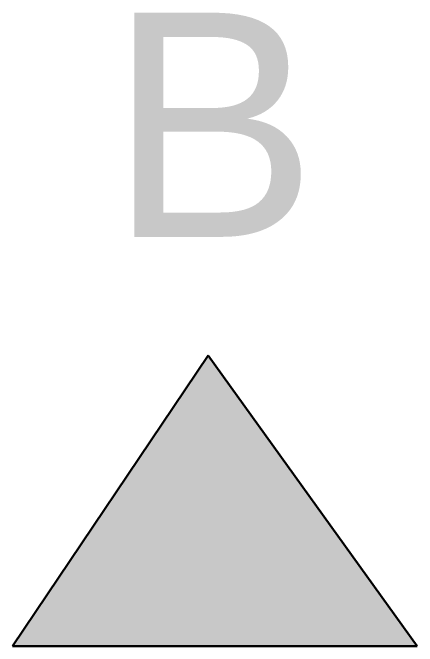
# Model space of a CAD drawing. Header units: metres. Extents: x 0 to 63445, y 32361 to 32804.
# Drawn here: x 63235.625 to 63236.167, y 32588.425 to 32589.273 of the extents above; entities that cross this region are included whole.
import ezdxf

# ---------------------------------------------------------------- set-up
doc = ezdxf.new("R2010")
doc.units = ezdxf.units.M
doc.header["$MEASUREMENT"] = 0
doc.layers.add('TEXT-2', color=65, linetype='Continuous', lineweight=18)
doc.layers.add('wall', color=7, linetype='Continuous', lineweight=30)
doc.styles.add('AutoDCRFont', font='arial.ttf')

msp = doc.modelspace()

# ---------------------------------------------------------------- hatches: boundary and pattern name
at = {"layer": 'wall', "ltscale": 3}
msp.add_hatch(color=252, dxfattribs=at).paths.add_polyline_path([(63235.62511, 32588.42544), (63236.16692, 32588.42544), (63235.88707, 32588.81455)])

# ---------------------------------------------------------------- linework, layer by layer
for p, q in [((63235.88707, 32588.81455), (63235.62511, 32588.42544)), ((63236.16692, 32588.42544), (63235.88707, 32588.81455)), ((63235.62511, 32588.42544), (63236.16692, 32588.42544))]:
    msp.add_line(p, q, dxfattribs=at)

# ---------------------------------------------------------------- texts
at = {"layer": 'TEXT-2', "insert": (63235.75348, 32589.27338), "char_height": 0.3, "width": 0.2714127, "attachment_point": 1, "style": 'AutoDCRFont'}
msp.add_mtext('B', dxfattribs=at)

doc.saveas('drawing.dxf')
